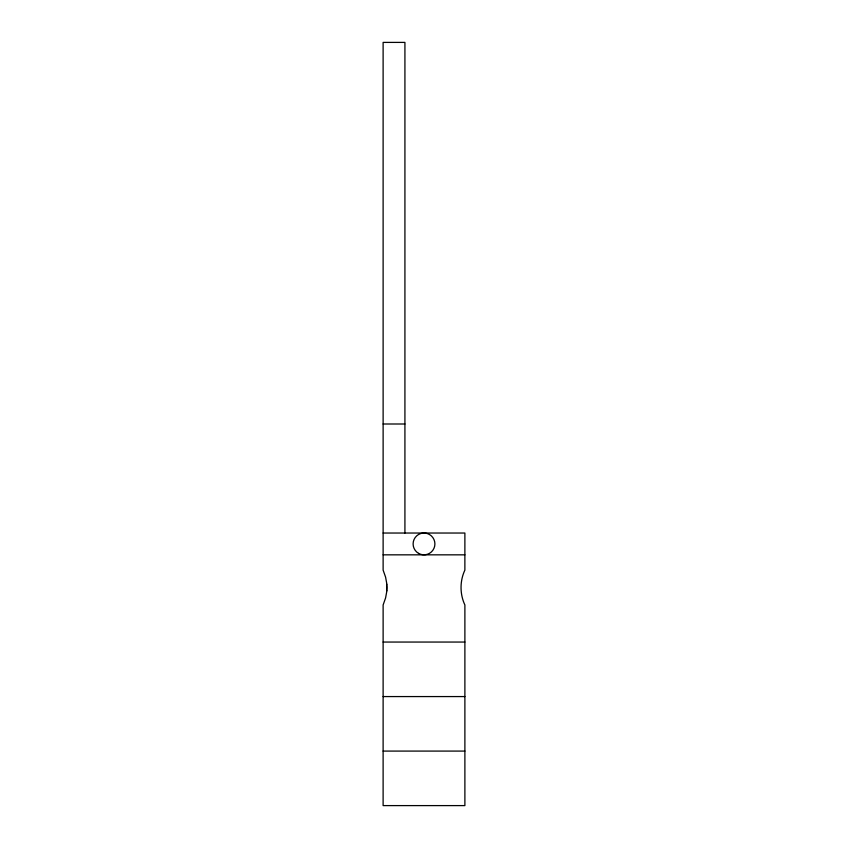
<?xml version="1.0" encoding="UTF-8"?>
<svg xmlns="http://www.w3.org/2000/svg" width="848" height="848" viewBox="0 0 848 848"><rect width="100%" height="100%" fill="white"/><g stroke="black" fill="none" stroke-linecap="round" stroke-linejoin="round"><path stroke-width="1.27" d="M386.858 590.982L385.586 597.957L383.126 604.963L383.116 805.6L464.884 805.6L464.884 604.984C459.775 594.045 459.764 581.071 464.874 570.121L464.884 533.032L383.116 533.032M383.116 424L404.92 424M383.116 554.836L464.884 554.836M383.116 642.053L464.884 642.053M383.116 696.568L464.884 696.568M383.116 751.084L464.884 751.084M386.858 584.102L385.586 577.128L383.126 570.121L383.116 42.4L404.92 42.4L404.92 533.032M418.552 553.373A10.907 10.907 0 0 0 434.907 543.928A10.907 10.907 0 0 0 418.552 534.494A10.907 10.907 0 0 0 418.552 553.373M386.667 590.886A15.879 6.455 89.8 0 0 386.646 584.219A15.879 6.455 -89.8 0 1 386.646 590.876"/></g></svg>
